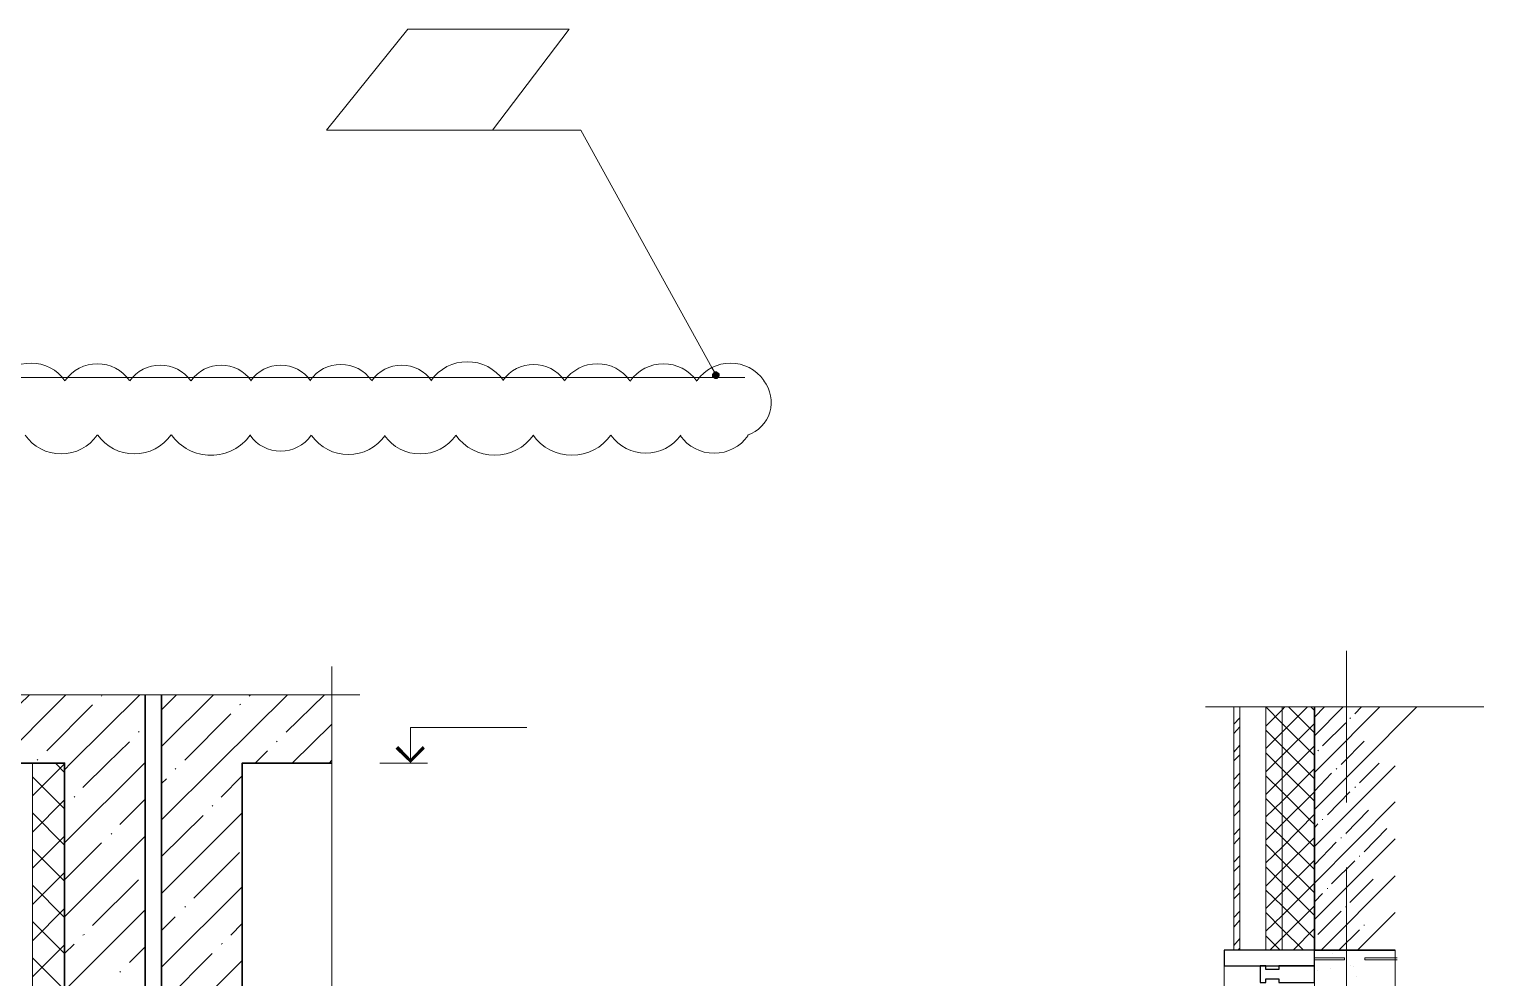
# Model space of a CAD drawing. Header units: millimetres. Extents: x -356862 to 418287, y 0 to 839748.
# Drawn here: x 407259 to 411865, y 763575 to 766581 of the extents above; entities that cross this region are included whole.
import ezdxf

# ---------------------------------------------------------------- set-up
doc = ezdxf.new("R2010")
doc.units = ezdxf.units.MM
doc.layers.add('PDF _Геометрия', color=7, linetype='Continuous', true_color=0xbababa)
doc.layers.add('PDF _Сплошная заливка', color=7, linetype='Continuous', true_color=0xf50000)

msp = doc.modelspace()

# ---------------------------------------------------------------- linework, layer by layer
at = {"layer": 'PDF _Геометрия', "color": 1, "lineweight": 20}
msp.add_lwpolyline([(408200.0185, 766260.2903), (408726.101, 766260.2903), (408968.5752, 766580.7027), (408457.6474, 766580.7027)], close=True, dxfattribs=at)
msp.add_lwpolyline([(409427.5443, 765496.0635), (409421.0495, 765506.8882), (409005.3794, 766260.2903), (408747.7505, 766260.2903), (408384.0391, 766260.2903)], dxfattribs=at)
at = {"layer": 'PDF _Геометрия', "color": 251, "lineweight": 20, "true_color": 0x545454}
msp.add_lwpolyline([(404987.235, 764138.6408), (404987.235, 764164.6202), (404976.4103, 765476.579), (405071.668, 765476.579), (409524.967, 765476.579)], dxfattribs=at)
at = {"layer": 'PDF _Геометрия', "color": 1, "lineweight": 20}
msp.add_lwpolyline([(408854.2436, 765294.5465, 0.520539925), (409100.7419, 765294.5465, 0.520539888), (409322.1515, 765294.5796)], format="xyb", dxfattribs=at)
at = {"layer": 'PDF _Геометрия', "color": 7, "lineweight": 5}
for points in [[(408306.101, 764472.0429), (408217.3381, 764472.0429), (403183.833, 764472.0429), (403147.0288, 764621.4243), (403071.2556, 764324.8264), (403034.4515, 764472.0429), (398000.9464, 764472.0429), (397912.1835, 764472.0429)], [(408217.3381, 764560.8058), (408217.3381, 764472.0429), (408217.3381, 761794.0017), (408067.9567, 761757.1975), (408364.5546, 761683.5893), (408217.3381, 761646.7852), (408217.3381, 758968.7439), (408217.3381, 758879.981)], [(410984.1422, 764433.0738), (411072.9051, 764433.0738), (411865.2763, 764433.0738)]]:
    msp.add_lwpolyline(points, dxfattribs=at)
at = {"layer": 'PDF _Геометрия', "color": 7, "lineweight": 9}
for points in [[(411430.1216, 764129.981), (411430.1216, 764610.5996)], [(407158.6783, 764255.548), (407375.1732, 764472.0429)], [(407197.6474, 764411.4243), (407260.4309, 764472.0429)], [(407314.5546, 764294.5171), (407459.6062, 764439.5687)], [(407390.3278, 764255.548), (407608.9876, 764472.0429)], [(407487.7505, 764467.713), (407489.9154, 764472.0429)], [(407678.266, 764307.5068), (407842.802, 764472.0429)], [(407678.266, 764424.414), (407725.8948, 764472.0429)], [(407857.9567, 764255.548), (408076.6165, 764472.0429)], [(407925.0701, 764439.5687), (407929.4, 764441.7336)], [(407955.3794, 764467.713), (407959.7093, 764472.0429)], [(408072.2866, 764352.9707), (408193.5237, 764472.0429)], [(411174.6577, 763662.3522), (411174.6577, 764433.0738)], [(411226.6165, 763662.3522), (411226.6165, 764433.0738)], [(407751.8742, 764264.2078), (407896.9257, 764411.4243)], [(407604.6577, 764352.9707), (407606.8227, 764355.1357)], [(408091.7711, 764255.548), (408217.3381, 764378.9501)], [(407507.235, 764255.548), (407576.5134, 764322.6614)], [(407974.8639, 764255.548), (408013.833, 764294.5171)], [(408041.9773, 764322.6614), (408044.1422, 764324.8264)], [(407284.2453, 764264.2078), (407286.4103, 764266.3728)], [(407624.1422, 764255.548), (407626.3072, 764257.713)], [(408208.6783, 764255.548), (408217.3381, 764264.2078)], [(411430.1216, 764028.2285), (411430.1216, 764028.2285)], [(411430.1216, 763413.3831), (411430.1216, 763924.3109)], [(411042.5959, 760910.7027), (411042.5959, 760977.8161), (411042.5959, 762281.1151), (411042.5959, 763586.579), (411042.5959, 763612.5584)], [(411328.369, 763638.5377), (411423.6268, 763638.5377), (411423.6268, 763632.0429), (411328.369, 763632.0429)], [(411590.3278, 763632.0429), (411488.5752, 763632.0429), (411488.5752, 763638.5377), (411590.3278, 763638.5377)]]:
    msp.add_lwpolyline(points, dxfattribs=at)
at = {"layer": 'PDF _Геометрия', "color": 7, "lineweight": 30}
for points in [[(407626.3072, 758968.7439), (407626.3072, 759958.1254), (407626.3072, 760202.7645), (407626.3072, 764255.548), (407626.3072, 764472.0429)], [(407678.266, 764472.0429), (407678.266, 764255.548), (407678.266, 760202.7645), (407678.266, 759958.1254), (407678.266, 758968.7439)], [(411328.369, 764433.0738), (411328.369, 764255.548), (411328.369, 763662.3522), (411583.833, 763662.3522)], [(398000.9464, 764255.548), (407370.8433, 764255.548), (407370.8433, 760202.7645), (402614.4515, 760202.7645), (402614.4515, 759958.1254)], [(408217.3381, 760285.0326), (407933.7299, 760285.0326), (407933.7299, 760202.7645), (408217.3381, 760202.7645), (407933.7299, 760202.7645), (407933.7299, 764255.548), (408217.3381, 764255.548)]]:
    msp.add_lwpolyline(points, dxfattribs=at)
at = {"layer": 'PDF _Геометрия', "color": 7, "lineweight": 13}
msp.add_lwpolyline([(411072.9051, 764433.0738), (411072.9051, 763662.3522), (411092.3897, 763662.3522), (411092.3897, 764433.0738), (411092.3897, 763662.3522), (411328.369, 763662.3522), (411328.369, 764433.0738)], dxfattribs=at)
at = {"layer": 'PDF _Геометрия', "color": 8, "lineweight": 9, "true_color": 0x808080}
for points in [[(411174.6577, 764372.4553), (411226.6165, 764424.414), (411235.2763, 764433.0738)], [(411174.6577, 764301.012), (411226.6165, 764352.9707), (411306.7196, 764433.0738)], [(411328.369, 764279.3625), (411226.6165, 764381.1151), (411174.6577, 764433.0738)], [(411328.369, 764350.8058), (411246.101, 764433.0738)], [(411328.369, 764422.2491), (411317.5443, 764433.0738)], [(411328.369, 764342.146), (411419.2969, 764433.0738)], [(411328.369, 764225.2388), (411358.6783, 764255.548), (411536.2041, 764433.0738)], [(411328.369, 764108.3315), (411475.5855, 764255.548), (411653.1113, 764433.0738)], [(411328.369, 764400.5996), (411360.8433, 764433.0738)], [(411456.101, 764411.4243), (411477.7505, 764433.0738)], [(411072.9051, 764378.9501), (411092.3897, 764398.4346)], [(411354.3484, 764309.6718), (411427.9567, 764383.28)], [(411440.9464, 764396.2697), (411443.1113, 764398.4346)], [(411072.9051, 764348.6408), (411092.3897, 764370.2903)], [(411174.6577, 764227.4037), (411226.6165, 764279.3625), (411328.369, 764381.1151)], [(411328.369, 764205.7542), (411226.6165, 764307.5068), (411174.6577, 764359.4656)], [(411072.9051, 764290.1872), (411092.3897, 764311.8367)], [(411174.6577, 764155.9604), (411226.6165, 764207.9192), (411328.369, 764309.6718)], [(411339.1938, 764294.5171), (411341.3587, 764296.6821)], [(411412.802, 764251.2181), (411417.1319, 764255.548), (411486.4103, 764324.8264)], [(411072.9051, 764262.0429), (411092.3897, 764281.5274)], [(411328.369, 764134.3109), (411226.6165, 764236.0635), (411174.6577, 764288.0223)], [(411328.369, 763991.4243), (411583.833, 764246.8882)], [(411471.2556, 764192.7645), (411534.0391, 764255.548)], [(411072.9051, 764203.5893), (411092.3897, 764223.0738)], [(411174.6577, 764084.5171), (411226.6165, 764134.3109), (411328.369, 764238.2285)], [(411328.369, 764060.7027), (411226.6165, 764164.6202), (411174.6577, 764214.414)], [(411328.369, 764166.7852), (411382.4928, 764223.0738)], [(411397.6474, 764236.0635), (411399.8123, 764238.2285)], [(411072.9051, 764173.28), (411092.3897, 764194.9295)], [(411174.6577, 764010.9089), (411226.6165, 764062.8676), (411328.369, 764164.6202)], [(411369.5031, 764091.012), (411440.9464, 764164.6202)], [(411456.101, 764177.6099), (411458.266, 764179.7748)], [(411072.9051, 764114.8264), (411092.3897, 764136.4759)], [(411072.9051, 764086.6821), (411092.3897, 764106.1666)], [(411328.369, 763989.2594), (411226.6165, 764091.012), (411174.6577, 764142.9707)], [(411174.6577, 763722.9707), (411226.6165, 763772.7645), (411328.369, 763874.5171), (411583.833, 764132.146)], [(411427.9567, 764032.5584), (411499.4, 764106.1666)], [(411174.6577, 763939.4656), (411226.6165, 763989.2594), (411328.369, 764093.1769)], [(411328.369, 763917.8161), (411226.6165, 764019.5687), (411174.6577, 764069.3625)], [(411328.369, 764049.8779), (411339.1938, 764062.8676)], [(411354.3484, 764075.8573), (411354.3484, 764078.0223)], [(411072.9051, 764028.2285), (411092.3897, 764047.713)], [(411072.9051, 763997.9192), (411092.3897, 764019.5687)], [(411174.6577, 763865.8573), (411226.6165, 763917.8161), (411328.369, 764019.5687)], [(411328.369, 763759.7748), (411583.833, 764015.2388)], [(411412.802, 764017.4037), (411412.802, 764019.5687)], [(411486.4103, 763974.1047), (411557.8536, 764047.713)], [(411328.369, 763844.2078), (411226.6165, 763945.9604), (411174.6577, 763997.9192)], [(411328.369, 763932.9707), (411397.6474, 764004.414)], [(411072.9051, 763941.6305), (411092.3897, 763961.1151)], [(411072.9051, 763911.3212), (411092.3897, 763930.8058)], [(411174.6577, 763794.414), (411226.6165, 763846.3728), (411328.369, 763948.1254)], [(411328.369, 763772.7645), (411226.6165, 763874.5171), (411174.6577, 763926.4759)], [(411382.4928, 763872.3522), (411456.101, 763945.9604)], [(411471.2556, 763958.9501), (411471.2556, 763961.1151)], [(411350.0185, 763662.3522), (411583.833, 763898.3315)], [(411440.9464, 763813.8986), (411514.5546, 763887.5068)], [(411072.9051, 763852.8676), (411092.3897, 763874.5171)], [(411072.9051, 763824.7233), (411092.3897, 763844.2078)], [(411328.369, 763699.1563), (411226.6165, 763803.0738), (411174.6577, 763852.8676)], [(411328.369, 763816.0635), (411354.3484, 763842.0429)], [(411369.5031, 763857.1975), (411369.5031, 763859.3625)], [(411072.9051, 763766.2697), (411092.3897, 763785.7542)], [(411187.6474, 763662.3522), (411226.6165, 763701.3212), (411328.369, 763803.0738)], [(411339.1938, 763712.146), (411412.802, 763785.7542)], [(411427.9567, 763798.7439), (411427.9567, 763800.9089)], [(411072.9051, 763735.9604), (411092.3897, 763757.6099)], [(411293.7299, 763662.3522), (411226.6165, 763729.4656), (411174.6577, 763781.4243)], [(411464.7608, 763662.3522), (411583.833, 763781.4243)], [(411486.4103, 763740.2903), (411486.4103, 763742.4553)], [(411072.9051, 763677.5068), (411092.3897, 763699.1563)], [(411220.1216, 763662.3522), (411174.6577, 763707.8161)], [(411261.2556, 763662.3522), (411328.369, 763731.6305)], [(411406.3072, 763662.3522), (411471.2556, 763727.3006)], [(411085.8948, 763662.3522), (411092.3897, 763668.847)]]:
    msp.add_lwpolyline(points, dxfattribs=at)
at = {"layer": 'PDF _Геометрия', "color": 112, "lineweight": 5, "true_color": 0x00b85c}
for points in [[(408466.3072, 764255.548), (408466.3072, 764368.1254), (408834.3484, 764368.1254)], [(408368.8845, 764255.548), (408520.4309, 764255.548)]]:
    msp.add_lwpolyline(points, dxfattribs=at)
at = {"layer": 'PDF _Геометрия', "color": 171, "lineweight": 20, "true_color": 0x7f7fff}
msp.add_lwpolyline([(407370.8433, 764255.548), (407269.0907, 764255.548), (407269.0907, 760285.0326), (407370.8433, 760285.0326)], close=True, dxfattribs=at)
for points in [[(407269.0907, 764151.6305), (407370.8433, 764253.3831)], [(407370.8433, 764225.2388), (407342.6989, 764255.548)], [(407370.8433, 764110.4965), (407269.0907, 764212.2491)], [(407269.0907, 764036.8882), (407370.8433, 764138.6408)], [(407370.8433, 763995.7542), (407269.0907, 764097.5068)], [(407269.0907, 763922.146), (407370.8433, 764023.8986)], [(407370.8433, 763881.012), (407269.0907, 763982.7645)], [(407269.0907, 763807.4037), (407370.8433, 763909.1563)], [(407370.8433, 763766.2697), (407269.0907, 763868.0223)], [(407269.0907, 763692.6614), (407370.8433, 763794.414)], [(407370.8433, 763651.5274), (407269.0907, 763753.28)], [(407269.0907, 763577.9192), (407370.8433, 763679.6718)], [(407370.8433, 763536.7852), (407269.0907, 763638.5377)]]:
    msp.add_lwpolyline(points, dxfattribs=at)
at = {"layer": 'PDF _Геометрия', "color": 250, "lineweight": 5, "true_color": 0x383e42}
for points in [[(407370.8433, 764233.8986), (407390.3278, 764255.548)], [(407370.8433, 764002.2491), (407624.1422, 764255.548)], [(407429.2969, 764177.6099), (407507.235, 764255.548)], [(407678.266, 764075.8573), (407857.9567, 764255.548)], [(407678.266, 764190.5996), (407693.4206, 764205.7542)], [(407721.5649, 764236.0635), (407723.7299, 764238.2285)], [(407866.6165, 764147.3006), (407933.7299, 764214.414)], [(407370.8433, 764116.9913), (407370.8433, 764119.1563)], [(407401.1526, 764147.3006), (407403.3175, 764149.4656)], [(407546.2041, 764060.7027), (407626.3072, 764140.8058)], [(407838.4721, 764119.1563), (407840.6371, 764121.3212)], [(407678.266, 763842.0429), (407933.7299, 764097.5068)], [(407678.266, 763958.9501), (407810.3278, 764088.847)], [(407370.8433, 763768.4346), (407626.3072, 764023.8986)], [(407518.0598, 764030.3934), (407520.2247, 764032.5584)], [(407370.8433, 763885.3419), (407487.7505, 764002.2491)], [(407780.0185, 763826.8882), (407925.0701, 763971.9398)], [(407459.6062, 763740.2903), (407604.6577, 763885.3419)], [(407678.266, 763608.2285), (407933.7299, 763863.6924)], [(407370.8433, 763534.6202), (407626.3072, 763790.0841)], [(407751.8742, 763798.7439), (407754.0391, 763800.9089)], [(407678.266, 763725.1357), (407721.5649, 763768.4346)], [(407896.9257, 763709.981), (407933.7299, 763746.7852)], [(407429.2969, 763709.981), (407433.6268, 763712.146)], [(407370.8433, 763651.5274), (407401.1526, 763681.8367)], [(407576.5134, 763623.3831), (407626.3072, 763673.1769)], [(407693.4206, 763506.4759), (407838.4721, 763651.5274)], [(407866.6165, 763681.8367), (407870.9464, 763684.0017)], [(407678.266, 763374.414), (407933.7299, 763629.8779)], [(407546.2041, 763593.0738), (407548.369, 763595.2388)]]:
    msp.add_lwpolyline(points, dxfattribs=at)
at = {"layer": 'PDF _Геометрия', "color": 7, "lineweight": 25}
for points in [[(411042.5959, 763662.3522), (411042.5959, 763612.5584), (411328.369, 763612.5584), (411328.369, 763662.3522)], [(411174.6577, 763601.7336), (411174.6577, 763612.5584), (411157.3381, 763612.5584), (411157.3381, 763560.5996), (411174.6577, 763560.5996), (411174.6577, 763571.4243), (411215.7917, 763571.4243), (411215.7917, 763560.5996), (411328.369, 763560.5996), (411328.369, 763612.5584), (411215.7917, 763612.5584), (411215.7917, 763601.7336)]]:
    msp.add_lwpolyline(points, close=True, dxfattribs=at)
at = {"layer": 'PDF _Геометрия', "color": 24, "lineweight": 18, "true_color": 0xa12502}
msp.add_lwpolyline([(411583.833, 763662.3522), (411328.369, 763662.3522), (411328.369, 760925.8573), (411583.833, 760925.8573)], close=True, dxfattribs=at)
for points in [[(411384.6577, 763651.5274), (411384.6577, 763651.5274)], [(411380.3278, 763603.8986), (411380.3278, 763603.8986)], [(411443.1113, 763612.5584), (411443.1113, 763612.5584)], [(411451.7711, 763610.3934), (411451.7711, 763610.3934)], [(411339.1938, 763597.4037), (411339.1938, 763597.4037)], [(411460.4309, 763580.0841), (411460.4309, 763580.0841)]]:
    msp.add_lwpolyline(points, dxfattribs=at)
at = {"layer": 'PDF _Геометрия', "color": 1, "lineweight": 20}
for centre, radius, start, end in [((407264.9458, 765391.6791), 130.9794, 35.0024453, 144.9975547), ((407474.9568, 765396.009), 124.4846, 35.0024452, 144.9975548), ((407674.1409, 765398.1739), 117.9897, 35.0024532, 144.9975468), ((407866.8279, 765400.3388), 115.8248, 35.0024526, 144.9975473), ((408055.185, 765400.3388), 115.8248, 35.0024527, 144.9975474), ((408245.7093, 765400.3388), 117.9897, 35.0024532, 144.9975468), ((408438.3963, 765400.3388), 115.8248, 35.0024526, 144.9975474), ((408646.2402, 765387.3492), 139.6392, 35.0024432, 144.9975568), ((408856.2512, 765400.3388), 117.9897, 35.0024532, 144.9975468), ((409057.598, 765393.8441), 126.6495, 35.0024297, 144.9975703), ((409267.6046, 765391.6791), 128.8144, 35.002448, 144.997552), ((409479.7784, 765393.844), 128.8144, 35.002448, 144.997552), ((409499.2652, 765398.1738), 109.3298, 288.4899672, 38.4905887), ((407360.208, 765374.3595), 139.6392, 215.0024432, 324.9975568), ((407591.8684, 765376.5245), 141.8041, 215.0024444, 324.9975556), ((407834.3515, 765383.0193), 152.6289, 215.0024495, 324.9975505), ((408055.185, 765361.3687), 117.9897, 215.0024532, 324.9975468), ((408269.5259, 765374.3595), 141.8041, 215.0024444, 324.9975556), ((408496.8521, 765372.1945), 137.4742, 215.0024387, 324.9975612), ((408732.8425, 765380.8543), 150.4639, 215.0024456, 324.9975544), ((409427.8196, 765367.8635), 130.9794, 215.0024453, 324.9975547)]:
    msp.add_arc(centre, radius, start, end, dxfattribs=at)
at = {"layer": 'PDF _Сплошная заливка', "color": 1, "transparency": 33554559}
for points in [[(409427.5443, 765496.0635), (409434.0391, 765485.2388), (409421.0495, 765487.4037)], [(409434.0391, 765485.2388), (409421.0495, 765487.4037), (409421.0495, 765478.7439)], [(409436.2041, 765496.0635), (409427.5443, 765496.0635), (409434.0391, 765485.2388)], [(409434.0391, 765485.2388), (409444.8639, 765489.5687), (409436.2041, 765496.0635)], [(409444.8639, 765480.9089), (409434.0391, 765485.2388), (409444.8639, 765489.5687)], [(409421.0495, 765478.7439), (409429.7093, 765472.2491), (409434.0391, 765485.2388)], [(409429.7093, 765472.2491), (409434.0391, 765485.2388), (409438.369, 765472.2491)], [(409438.369, 765472.2491), (409444.8639, 765480.9089), (409434.0391, 765485.2388)]]:
    msp.add_solid(points, dxfattribs=at)
at = {"layer": 'PDF _Сплошная заливка', "color": 112, "true_color": 0x00b85c, "transparency": 33554559}
for points in [[(408466.3072, 764268.5377), (408418.6783, 764301.012), (408427.3381, 764309.6718)], [(408466.3072, 764255.548), (408466.3072, 764268.5377), (408418.6783, 764301.012)], [(408511.7711, 764301.012), (408505.2763, 764309.6718), (408466.3072, 764255.548)], [(408505.2763, 764309.6718), (408466.3072, 764255.548), (408466.3072, 764268.5377)]]:
    msp.add_solid(points, dxfattribs=at)

doc.saveas('drawing.dxf')
